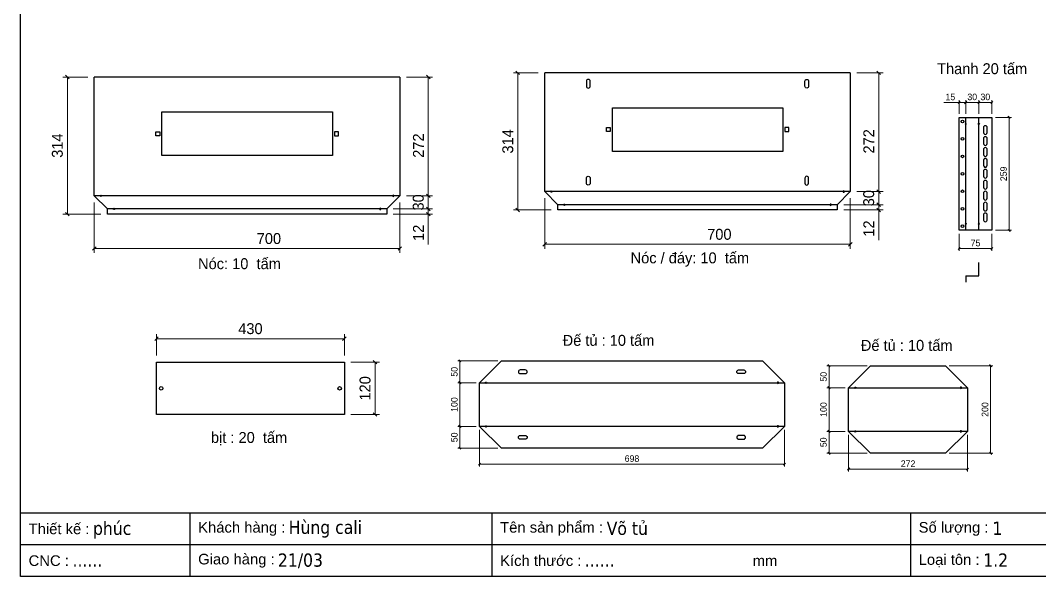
# Model space of a CAD drawing. Header units: millimetres. Extents: x 0 to 3602, y 0 to 2547.
# Drawn here: x 0 to 2333, y 0 to 1273 of the extents above; entities that cross this region are included whole.
import ezdxf
from ezdxf.enums import TextEntityAlignment as Align

# ---------------------------------------------------------------- set-up
doc = ezdxf.new("R2010")
doc.units = ezdxf.units.MM
doc.layers.add('CNC', color=7, linetype='Continuous')
doc.layers.add('DIM', color=253, linetype='Continuous')
doc.styles.add('Arial', font='arial.ttf')
doc.styles.add('Tahoma (Input Text)', font='tahoma.ttf')
doc.dimstyles.new('Dim-15', dxfattribs={"dimtxt": 15, "dimasz": 5, "dimexe": 5, "dimexo": 8, "dimgap": 5, "dimtad": 1, "dimdec": 0, "dimtxsty": 'Standard', "dimblk": 'OBLIQUE', "dimcen": 10, "dimclrd": 5, "dimclre": 5, "dimclrt": 3, "dimazin": 3, "dimtfac": 1, "dimtdec": 0, "dimtmove": 0, "dimatfit": 3, "dimldrblk": 'OBLIQUE', "dimlwd": 9, "dimlwe": 9})
doc.dimstyles.new('Dim-25', dxfattribs={"dimtxt": 25, "dimasz": 8, "dimexe": 10, "dimexo": 15, "dimgap": 10, "dimtad": 1, "dimdec": 0, "dimtxsty": 'Standard', "dimblk": 'OBLIQUE', "dimcen": 10, "dimclrd": 5, "dimclre": 5, "dimclrt": 3, "dimazin": 3, "dimtfac": 1, "dimtdec": 0, "dimtmove": 0, "dimatfit": 3, "dimldrblk": 'OBLIQUE', "dimlwd": 9, "dimlwe": 9})

# ---------------------------------------------------------------- blocks, each defined once
blk = doc.blocks.new('*D16')
at = {"color": 0, "linetype": 'ByBlock', "lineweight": -2}
for p, q in [((173.1, 755), (165.1, 747)), ((864.7, 747), (872.7, 755))]:
    blk.add_line(p, q, dxfattribs=at)
at = {"layer": 'Defpoints', "color": 0, "transparency": 16777216}
for p in [(169.1, 871.7), (868.7, 871.7), (169.1, 751)]:
    blk.add_point(p, dxfattribs=at)
at = {"layer": 'DIM', "color": 5, "lineweight": 9, "transparency": 16777216}
for p, q in [((169.1, 856.7), (169.1, 741)), ((868.7, 856.7), (868.7, 741)), ((868.7, 751), (169.1, 751))]:
    blk.add_line(p, q, dxfattribs=at)
at = {"layer": 'DIM', "color": 3, "transparency": 16777216, "insert": (568.9, 773.8), "char_height": 25, "attachment_point": 5}
blk.add_mtext('700', dxfattribs=at)
blk = doc.blocks.new('_Oblique')
at = {"color": 0, "linetype": 'ByBlock', "lineweight": -2}
blk.add_line((-0.5, -0.5), (0.5, 0.5), dxfattribs=at)
blk = doc.blocks.new('*D17')
at = {"color": 0, "linetype": 'ByBlock', "lineweight": -2}
for p, q in [((937.7, 1139.7), (929.7, 1147.7)), ((929.7, 875.7), (937.7, 867.7))]:
    blk.add_line(p, q, dxfattribs=at)
at = {"layer": 'Defpoints', "color": 0, "transparency": 16777216}
for p in [(868.7, 1143.7), (868.7, 871.7), (933.7, 871.7)]:
    blk.add_point(p, dxfattribs=at)
at = {"layer": 'DIM', "color": 5, "lineweight": 9, "transparency": 16777216}
for p, q in [((883.7, 1143.7), (943.7, 1143.7)), ((933.7, 1143.7), (933.7, 871.7)), ((883.7, 871.7), (943.7, 871.7))]:
    blk.add_line(p, q, dxfattribs=at)
at = {"layer": 'DIM', "color": 3, "transparency": 16777216, "insert": (911.2, 986.7), "char_height": 25, "attachment_point": 5, "rotation": 90}
blk.add_mtext('272', dxfattribs=at)
blk = doc.blocks.new('*D18')
at = {"color": 0, "linetype": 'ByBlock', "lineweight": -2}
for p, q in [((937.7, 867.7), (929.7, 875.7)), ((929.7, 845.7), (937.7, 837.7))]:
    blk.add_line(p, q, dxfattribs=at)
at = {"layer": 'Defpoints', "color": 0, "transparency": 16777216}
for p in [(868.7, 871.7), (838.7, 841.7), (933.7, 841.7)]:
    blk.add_point(p, dxfattribs=at)
at = {"layer": 'DIM', "color": 5, "lineweight": 9, "transparency": 16777216}
for p, q in [((883.7, 871.7), (943.7, 871.7)), ((933.7, 871.7), (933.7, 841.7)), ((853.7, 841.7), (943.7, 841.7))]:
    blk.add_line(p, q, dxfattribs=at)
at = {"layer": 'DIM', "color": 3, "transparency": 16777216, "insert": (910.9, 856.7), "char_height": 25, "attachment_point": 5, "rotation": 90}
blk.add_mtext('30', dxfattribs=at)
blk = doc.blocks.new('*D19')
at = {"color": 0, "linetype": 'ByBlock', "lineweight": -2}
for p, q in [((929.7, 845.7), (937.7, 837.7)), ((937.7, 825.7), (929.7, 833.7))]:
    blk.add_line(p, q, dxfattribs=at)
at = {"layer": 'Defpoints', "color": 0, "transparency": 16777216}
for p in [(838.7, 841.7), (838.7, 829.7), (933.7, 829.7)]:
    blk.add_point(p, dxfattribs=at)
at = {"layer": 'DIM', "color": 5, "lineweight": 9, "transparency": 16777216}
for p, q in [((853.7, 841.7), (943.7, 841.7)), ((933.7, 841.7), (933.7, 849.7)), ((933.7, 841.7), (933.7, 829.7)), ((853.7, 829.7), (943.7, 829.7)), ((933.7, 829.7), (933.7, 760.5))]:
    blk.add_line(p, q, dxfattribs=at)
at = {"layer": 'DIM', "color": 3, "transparency": 16777216, "insert": (911.2, 787.1), "char_height": 25, "attachment_point": 5, "rotation": 90}
blk.add_mtext('12', dxfattribs=at)
blk = doc.blocks.new('f3daunguoc')
at = {"layer": 'CNC', "color": 2, "lineweight": -3}
blk.add_circle((0, 0), 1.5, dxfattribs=at)
blk = doc.blocks.new('*D20')
at = {"color": 0, "linetype": 'ByBlock', "lineweight": -2}
for p, q in [((315.6, 548.7), (307.6, 540.7)), ((737.6, 540.7), (745.6, 548.7))]:
    blk.add_line(p, q, dxfattribs=at)
at = {"layer": 'Defpoints', "color": 0, "ltscale": 3, "transparency": 16777216}
for p in [(741.6, 544.7), (311.6, 491), (741.6, 491)]:
    blk.add_point(p, dxfattribs=at)
at = {"layer": 'DIM', "color": 5, "lineweight": 9, "ltscale": 3, "transparency": 16777216}
for p, q in [((311.6, 506), (311.6, 554.7)), ((311.6, 544.7), (741.6, 544.7)), ((741.6, 506), (741.6, 554.7))]:
    blk.add_line(p, q, dxfattribs=at)
at = {"layer": 'DIM', "color": 3, "ltscale": 3, "transparency": 16777216, "insert": (526.6, 567.5), "char_height": 25, "attachment_point": 5}
blk.add_mtext('430', dxfattribs=at)
blk = doc.blocks.new('*D21')
at = {"color": 0, "linetype": 'ByBlock', "lineweight": -2}
for p, q in [((815.9, 487), (807.9, 495)), ((807.9, 375), (815.9, 367))]:
    blk.add_line(p, q, dxfattribs=at)
at = {"layer": 'Defpoints', "color": 0, "ltscale": 3, "transparency": 16777216}
for p in [(741.6, 491), (811.9, 491), (741.6, 371)]:
    blk.add_point(p, dxfattribs=at)
at = {"layer": 'DIM', "color": 5, "lineweight": 9, "ltscale": 3, "transparency": 16777216}
for p, q in [((756.6, 491), (821.9, 491)), ((811.9, 371), (811.9, 491)), ((756.6, 371), (821.9, 371))]:
    blk.add_line(p, q, dxfattribs=at)
at = {"layer": 'DIM', "color": 3, "ltscale": 3, "transparency": 16777216, "insert": (789.1, 431), "char_height": 25, "attachment_point": 5, "rotation": 90}
blk.add_mtext('120', dxfattribs=at)
blk = doc.blocks.new('*D22')
at = {"color": 0, "linetype": 'ByBlock', "lineweight": -2}
for p, q in [((111.5, 1139.7), (103.5, 1147.7)), ((103.5, 833.7), (111.5, 825.7))]:
    blk.add_line(p, q, dxfattribs=at)
at = {"layer": 'Defpoints', "color": 0, "ltscale": 3, "transparency": 16777216}
for p in [(169.1, 1143.7), (107.5, 829.7), (199.1, 829.7)]:
    blk.add_point(p, dxfattribs=at)
at = {"layer": 'DIM', "color": 5, "lineweight": 9, "ltscale": 3, "transparency": 16777216}
for p, q in [((154.1, 1143.7), (97.5, 1143.7)), ((107.5, 1143.7), (107.5, 829.7)), ((184.1, 829.7), (97.5, 829.7))]:
    blk.add_line(p, q, dxfattribs=at)
at = {"layer": 'DIM', "color": 3, "ltscale": 3, "transparency": 16777216, "insert": (84.7, 986.7), "char_height": 25, "attachment_point": 5, "rotation": 90}
blk.add_mtext('314', dxfattribs=at)
blk = doc.blocks.new('khungtenAsean2')
at = {"color": 7}
for p, q in [((2970, -1980), (0, -1980)), ((320, -1980), (320, -2100)), ((890, -1980), (890, -2100)), ((1680, -1980), (1680, -2100)), ((2020, -2040), (0, -2040))]:
    blk.add_line(p, q, dxfattribs=at)
blk.add_lwpolyline([(0, 0), (2970, 0), (2970, -2100), (0, -2100)], close=True, dxfattribs=at)
at = {"color": 2, "char_height": 20, "width": 917.634, "attachment_point": 4, "style": 'Arial'}
for s, insert in [('  Thiết kế :', (0, -2010)), ('  Khách hàng :', (320, -2010)), ('  Tên sản phẩm :', (890, -2010)), ('  Số lượng :', (1680, -2010)), ('  Giao hàng :', (320, -2070)), ('  Kích thước :', (890, -2070)), ('  Loại tôn :', (1680, -2070)), ('  CNC :', (0, -2070)), ('mm', (1382.3, -2070))]:
    blk.add_mtext(s, dxfattribs=dict(at, insert=insert))
at = {"color": 1, "style": 'Tahoma (Input Text)', "flags": 8}
for tag, p in [('#01', (137.1, -2021.3)), ('#03', (506.6, -2019.3)), ('#05', (1106.6, -2021.3)), ('#07', (1834.7, -2021.3)), ('#09', (2146.7, -2021.3)), ('#02', (98.5, -2081.3)), ('#04', (486.1, -2081.3)), ('#06', (1065.3, -2081.3)), ('#08', (1817.4, -2081.3)), ('#10', (2146.7, -2081.3))]:
    blk.add_attdef(tag, p, '', height=25, dxfattribs=at)
blk.add_attdef('#11', text='', height=25, dxfattribs=at).set_placement((2915, -2067.3), align=Align.CENTER)
blk = doc.blocks.new('*D28')
at = {"color": 0, "linetype": 'ByBlock', "lineweight": -2}
for p, q in [((2265.9, 1048.9), (2260.9, 1053.9)), ((2260.9, 795.3), (2265.9, 790.3))]:
    blk.add_line(p, q, dxfattribs=at)
at = {"layer": 'Defpoints', "color": 0, "transparency": 16777216}
for p in [(2223.9, 1051.4), (2223.9, 792.8), (2263.4, 792.8)]:
    blk.add_point(p, dxfattribs=at)
at = {"layer": 'DIM', "color": 5, "lineweight": 9, "transparency": 16777216}
for p, q in [((2231.9, 1051.4), (2268.4, 1051.4)), ((2263.4, 1051.4), (2263.4, 792.8)), ((2231.9, 792.8), (2268.4, 792.8))]:
    blk.add_line(p, q, dxfattribs=at)
at = {"layer": 'DIM', "color": 3, "transparency": 16777216, "insert": (2250.7, 922.1), "char_height": 15, "attachment_point": 5, "rotation": 90}
blk.add_mtext('259', dxfattribs=at)
blk = doc.blocks.new('*D29')
at = {"color": 0, "linetype": 'ByBlock', "lineweight": -2}
for p, q in [((2151.4, 753.5), (2146.4, 748.5)), ((2221.4, 748.5), (2226.4, 753.5))]:
    blk.add_line(p, q, dxfattribs=at)
at = {"layer": 'Defpoints', "color": 0, "transparency": 16777216}
for p in [(2148.9, 792.8), (2223.9, 792.8), (2223.9, 751)]:
    blk.add_point(p, dxfattribs=at)
at = {"layer": 'DIM', "color": 5, "lineweight": 9, "transparency": 16777216}
for p, q in [((2148.9, 784.8), (2148.9, 746)), ((2223.9, 784.8), (2223.9, 746)), ((2148.9, 751), (2223.9, 751))]:
    blk.add_line(p, q, dxfattribs=at)
at = {"layer": 'DIM', "color": 3, "transparency": 16777216, "insert": (2186.4, 763.6), "char_height": 15, "attachment_point": 5}
blk.add_mtext('75', dxfattribs=at)
blk = doc.blocks.new('*D30')
at = {"color": 0, "linetype": 'ByBlock', "lineweight": -2}
for p, q in [((2166.4, 1087.9), (2161.4, 1082.9)), ((2191.4, 1082.9), (2196.4, 1087.9))]:
    blk.add_line(p, q, dxfattribs=at)
at = {"layer": 'Defpoints', "color": 0, "transparency": 16777216}
for p in [(2193.9, 1085.4), (2163.9, 1051.4), (2193.9, 1051.4)]:
    blk.add_point(p, dxfattribs=at)
at = {"layer": 'DIM', "color": 5, "lineweight": 9, "transparency": 16777216}
for p, q in [((2163.9, 1059.4), (2163.9, 1090.4)), ((2163.9, 1085.4), (2193.9, 1085.4)), ((2193.9, 1059.4), (2193.9, 1090.4))]:
    blk.add_line(p, q, dxfattribs=at)
at = {"layer": 'DIM', "color": 3, "transparency": 16777216, "insert": (2178.9, 1098.1), "char_height": 15, "attachment_point": 5}
blk.add_mtext('30', dxfattribs=at)
blk = doc.blocks.new('*D31')
at = {"color": 0, "linetype": 'ByBlock', "lineweight": -2}
for p, q in [((2196.4, 1087.9), (2191.4, 1082.9)), ((2221.4, 1082.9), (2226.4, 1087.9))]:
    blk.add_line(p, q, dxfattribs=at)
at = {"layer": 'Defpoints', "color": 0, "transparency": 16777216}
for p in [(2223.9, 1085.4), (2193.9, 1051.4), (2223.9, 1051.4)]:
    blk.add_point(p, dxfattribs=at)
at = {"layer": 'DIM', "color": 5, "lineweight": 9, "transparency": 16777216}
for p, q in [((2193.9, 1059.4), (2193.9, 1090.4)), ((2193.9, 1085.4), (2223.9, 1085.4)), ((2223.9, 1059.4), (2223.9, 1090.4))]:
    blk.add_line(p, q, dxfattribs=at)
at = {"layer": 'DIM', "color": 3, "transparency": 16777216, "insert": (2208.9, 1098.1), "char_height": 15, "attachment_point": 5}
blk.add_mtext('30', dxfattribs=at)
blk = doc.blocks.new('*D32')
at = {"color": 0, "linetype": 'ByBlock', "lineweight": -2}
for p, q in [((2151.4, 1087.9), (2146.4, 1082.9)), ((2161.4, 1082.9), (2166.4, 1087.9))]:
    blk.add_line(p, q, dxfattribs=at)
at = {"layer": 'Defpoints', "color": 0, "transparency": 16777216}
for p in [(2148.9, 1085.4), (2148.9, 1051.4), (2163.9, 1051.4)]:
    blk.add_point(p, dxfattribs=at)
at = {"layer": 'DIM', "color": 5, "lineweight": 9, "transparency": 16777216}
for p, q in [((2148.9, 1085.4), (2113.7, 1085.4)), ((2148.9, 1059.4), (2148.9, 1090.4)), ((2163.9, 1085.4), (2148.9, 1085.4)), ((2163.9, 1059.4), (2163.9, 1090.4))]:
    blk.add_line(p, q, dxfattribs=at)
at = {"layer": 'DIM', "color": 3, "transparency": 16777216, "insert": (2128.8, 1098), "char_height": 15, "attachment_point": 5}
blk.add_mtext('15', dxfattribs=at)
blk = doc.blocks.new('ovan8.5x20')
at = {"layer": 'CNC', "color": 2, "lineweight": -3}
for p, q in [((5.7, 4.2), (-5.8, 4.2)), ((-5.8, -4.2), (5.7, -4.2))]:
    blk.add_line(p, q, dxfattribs=at)
for centre, start, end in [((-5.8, 0), 90, 270), ((5.7, 0), 270, 90)]:
    blk.add_arc(centre, 4.25, start, end, dxfattribs=at)
blk = doc.blocks.new('f2dauxuoi')
at = {"layer": 'CNC', "color": 2, "lineweight": -3}
blk.add_circle((0, 0), 1, dxfattribs=at)
blk = doc.blocks.new('*D41')
at = {"color": 0, "linetype": 'ByBlock', "lineweight": -2}
for p, q in [((2223.4, 480), (2218.4, 485)), ((2218.4, 285), (2223.4, 280))]:
    blk.add_line(p, q, dxfattribs=at)
at = {"layer": 'Defpoints', "color": 0, "transparency": 16777216}
for p in [(2118, 482.5), (2118, 282.5), (2220.9, 282.5)]:
    blk.add_point(p, dxfattribs=at)
at = {"layer": 'DIM', "color": 5, "lineweight": 9, "transparency": 16777216}
for p, q in [((2126, 482.5), (2225.9, 482.5)), ((2220.9, 482.5), (2220.9, 282.5)), ((2126, 282.5), (2225.9, 282.5))]:
    blk.add_line(p, q, dxfattribs=at)
at = {"layer": 'DIM', "color": 3, "transparency": 16777216, "insert": (2208.2, 382.5), "char_height": 15, "attachment_point": 5, "rotation": 90}
blk.add_mtext('200', dxfattribs=at)
blk = doc.blocks.new('*D42')
at = {"color": 0, "linetype": 'ByBlock', "lineweight": -2}
for p, q in [((1898.5, 248.5), (1893.5, 243.5)), ((2165.5, 243.5), (2170.5, 248.5))]:
    blk.add_line(p, q, dxfattribs=at)
at = {"layer": 'Defpoints', "color": 0, "transparency": 16777216}
for p in [(1896, 332.5), (2168, 332.5), (2168, 246)]:
    blk.add_point(p, dxfattribs=at)
at = {"layer": 'DIM', "color": 5, "lineweight": 9, "transparency": 16777216}
for p, q in [((1896, 324.5), (1896, 241)), ((2168, 324.5), (2168, 241)), ((1896, 246), (2168, 246))]:
    blk.add_line(p, q, dxfattribs=at)
at = {"layer": 'DIM', "color": 3, "transparency": 16777216, "insert": (2032, 258.6), "char_height": 15, "attachment_point": 5}
blk.add_mtext('272', dxfattribs=at)
blk = doc.blocks.new('*D43')
at = {"color": 0, "linetype": 'ByBlock', "lineweight": -2}
for p, q in [((1853.6, 430), (1848.6, 435)), ((1848.6, 335), (1853.6, 330))]:
    blk.add_line(p, q, dxfattribs=at)
at = {"layer": 'Defpoints', "color": 0, "transparency": 16777216}
for p in [(1896, 432.5), (1851.1, 332.5), (1896, 332.5)]:
    blk.add_point(p, dxfattribs=at)
at = {"layer": 'DIM', "color": 5, "lineweight": 9, "transparency": 16777216}
for p, q in [((1888, 432.5), (1846.1, 432.5)), ((1851.1, 432.5), (1851.1, 332.5)), ((1888, 332.5), (1846.1, 332.5))]:
    blk.add_line(p, q, dxfattribs=at)
at = {"layer": 'DIM', "color": 3, "transparency": 16777216, "insert": (1838.4, 382.5), "char_height": 15, "attachment_point": 5, "rotation": 90}
blk.add_mtext('100', dxfattribs=at)
blk = doc.blocks.new('*D44')
at = {"color": 0, "linetype": 'ByBlock', "lineweight": -2}
for p, q in [((1853.6, 480), (1848.6, 485)), ((1848.6, 435), (1853.6, 430))]:
    blk.add_line(p, q, dxfattribs=at)
at = {"layer": 'Defpoints', "color": 0, "transparency": 16777216}
for p in [(1851.1, 482.5), (1946, 482.5), (1896, 432.5)]:
    blk.add_point(p, dxfattribs=at)
at = {"layer": 'DIM', "color": 5, "lineweight": 9, "transparency": 16777216}
for p, q in [((1938, 482.5), (1846.1, 482.5)), ((1851.1, 432.5), (1851.1, 482.5)), ((1888, 432.5), (1846.1, 432.5))]:
    blk.add_line(p, q, dxfattribs=at)
at = {"layer": 'DIM', "color": 3, "transparency": 16777216, "insert": (1838.4, 457.5), "char_height": 15, "attachment_point": 5, "rotation": 90}
blk.add_mtext('50', dxfattribs=at)
blk = doc.blocks.new('*D45')
at = {"color": 0, "linetype": 'ByBlock', "lineweight": -2}
for p, q in [((1853.6, 330), (1848.6, 335)), ((1848.6, 285), (1853.6, 280))]:
    blk.add_line(p, q, dxfattribs=at)
at = {"layer": 'Defpoints', "color": 0, "transparency": 16777216}
for p in [(1896, 332.5), (1851.1, 282.5), (1946, 282.5)]:
    blk.add_point(p, dxfattribs=at)
at = {"layer": 'DIM', "color": 5, "lineweight": 9, "transparency": 16777216}
for p, q in [((1888, 332.5), (1846.1, 332.5)), ((1851.1, 332.5), (1851.1, 282.5)), ((1938, 282.5), (1846.1, 282.5))]:
    blk.add_line(p, q, dxfattribs=at)
at = {"layer": 'DIM', "color": 3, "transparency": 16777216, "insert": (1838.4, 307.5), "char_height": 15, "attachment_point": 5, "rotation": 90}
blk.add_mtext('50', dxfattribs=at)
blk = doc.blocks.new('*D46')
at = {"color": 0, "linetype": 'ByBlock', "lineweight": -2}
for p, q in [((1053.5, 259.9), (1048.5, 254.9)), ((1746.5, 254.9), (1751.5, 259.9))]:
    blk.add_line(p, q, dxfattribs=at)
at = {"layer": 'Defpoints', "color": 0, "transparency": 16777216}
for p in [(1051, 343.9), (1749, 343.9), (1749, 257.4)]:
    blk.add_point(p, dxfattribs=at)
at = {"layer": 'DIM', "color": 5, "lineweight": 9, "transparency": 16777216}
for p, q in [((1051, 335.9), (1051, 252.4)), ((1749, 335.9), (1749, 252.4)), ((1051, 257.4), (1749, 257.4))]:
    blk.add_line(p, q, dxfattribs=at)
at = {"layer": 'DIM', "color": 3, "transparency": 16777216, "insert": (1400, 270.1), "char_height": 15, "attachment_point": 5}
blk.add_mtext('698', dxfattribs=at)
blk = doc.blocks.new('*D47')
at = {"color": 0, "linetype": 'ByBlock', "lineweight": -2}
for p, q in [((1008.5, 441.4), (1003.5, 446.4)), ((1003.5, 346.4), (1008.5, 341.4))]:
    blk.add_line(p, q, dxfattribs=at)
at = {"layer": 'Defpoints', "color": 0, "transparency": 16777216}
for p in [(1051, 443.9), (1006, 343.9), (1051, 343.9)]:
    blk.add_point(p, dxfattribs=at)
at = {"layer": 'DIM', "color": 5, "lineweight": 9, "transparency": 16777216}
for p, q in [((1043, 443.9), (1001, 443.9)), ((1006, 443.9), (1006, 343.9)), ((1043, 343.9), (1001, 343.9))]:
    blk.add_line(p, q, dxfattribs=at)
at = {"layer": 'DIM', "color": 3, "transparency": 16777216, "insert": (993.4, 393.9), "char_height": 15, "attachment_point": 5, "rotation": 90}
blk.add_mtext('100', dxfattribs=at)
blk = doc.blocks.new('*D48')
at = {"color": 0, "linetype": 'ByBlock', "lineweight": -2}
for p, q in [((1008.5, 491.4), (1003.5, 496.4)), ((1003.5, 446.4), (1008.5, 441.4))]:
    blk.add_line(p, q, dxfattribs=at)
at = {"layer": 'Defpoints', "color": 0, "transparency": 16777216}
for p in [(1006, 493.9), (1101, 493.9), (1051, 443.9)]:
    blk.add_point(p, dxfattribs=at)
at = {"layer": 'DIM', "color": 5, "lineweight": 9, "transparency": 16777216}
for p, q in [((1093, 493.9), (1001, 493.9)), ((1006, 443.9), (1006, 493.9)), ((1043, 443.9), (1001, 443.9))]:
    blk.add_line(p, q, dxfattribs=at)
at = {"layer": 'DIM', "color": 3, "transparency": 16777216, "insert": (993.4, 468.9), "char_height": 15, "attachment_point": 5, "rotation": 90}
blk.add_mtext('50', dxfattribs=at)
blk = doc.blocks.new('*D49')
at = {"color": 0, "linetype": 'ByBlock', "lineweight": -2}
for p, q in [((1008.5, 341.4), (1003.5, 346.4)), ((1003.5, 296.4), (1008.5, 291.4))]:
    blk.add_line(p, q, dxfattribs=at)
at = {"layer": 'Defpoints', "color": 0, "transparency": 16777216}
for p in [(1051, 343.9), (1006, 293.9), (1101, 293.9)]:
    blk.add_point(p, dxfattribs=at)
at = {"layer": 'DIM', "color": 5, "lineweight": 9, "transparency": 16777216}
for p, q in [((1043, 343.9), (1001, 343.9)), ((1006, 343.9), (1006, 293.9)), ((1093, 293.9), (1001, 293.9))]:
    blk.add_line(p, q, dxfattribs=at)
at = {"layer": 'DIM', "color": 3, "transparency": 16777216, "insert": (993.4, 318.9), "char_height": 15, "attachment_point": 5, "rotation": 90}
blk.add_mtext('50', dxfattribs=at)
blk = doc.blocks.new('*D50')
at = {"color": 0, "linetype": 'ByBlock', "lineweight": -2}
for p, q in [((1204.2, 764.7), (1196.2, 756.7)), ((1895.8, 756.7), (1903.8, 764.7))]:
    blk.add_line(p, q, dxfattribs=at)
at = {"layer": 'Defpoints', "color": 0, "transparency": 16777216}
for p in [(1200.2, 881.4), (1899.8, 881.4), (1200.2, 760.7)]:
    blk.add_point(p, dxfattribs=at)
at = {"layer": 'DIM', "color": 5, "lineweight": 9, "transparency": 16777216}
for p, q in [((1200.2, 866.4), (1200.2, 750.7)), ((1899.8, 866.4), (1899.8, 750.7)), ((1899.8, 760.7), (1200.2, 760.7))]:
    blk.add_line(p, q, dxfattribs=at)
at = {"layer": 'DIM', "color": 3, "transparency": 16777216, "insert": (1600, 783.5), "char_height": 25, "attachment_point": 5}
blk.add_mtext('700', dxfattribs=at)
blk = doc.blocks.new('*D51')
at = {"color": 0, "linetype": 'ByBlock', "lineweight": -2}
for p, q in [((1968.8, 1149.4), (1960.8, 1157.4)), ((1960.8, 885.4), (1968.8, 877.4))]:
    blk.add_line(p, q, dxfattribs=at)
at = {"layer": 'Defpoints', "color": 0, "transparency": 16777216}
for p in [(1899.8, 1153.4), (1899.8, 881.4), (1964.8, 881.4)]:
    blk.add_point(p, dxfattribs=at)
at = {"layer": 'DIM', "color": 5, "lineweight": 9, "transparency": 16777216}
for p, q in [((1914.8, 1153.4), (1974.8, 1153.4)), ((1964.8, 1153.4), (1964.8, 881.4)), ((1914.8, 881.4), (1974.8, 881.4))]:
    blk.add_line(p, q, dxfattribs=at)
at = {"layer": 'DIM', "color": 3, "transparency": 16777216, "insert": (1942.2, 996.4), "char_height": 25, "attachment_point": 5, "rotation": 90}
blk.add_mtext('272', dxfattribs=at)
blk = doc.blocks.new('*D52')
at = {"color": 0, "linetype": 'ByBlock', "lineweight": -2}
for p, q in [((1968.8, 877.4), (1960.8, 885.4)), ((1960.8, 855.4), (1968.8, 847.4))]:
    blk.add_line(p, q, dxfattribs=at)
at = {"layer": 'Defpoints', "color": 0, "transparency": 16777216}
for p in [(1899.8, 881.4), (1869.8, 851.4), (1964.8, 851.4)]:
    blk.add_point(p, dxfattribs=at)
at = {"layer": 'DIM', "color": 5, "lineweight": 9, "transparency": 16777216}
for p, q in [((1914.8, 881.4), (1974.8, 881.4)), ((1964.8, 881.4), (1964.8, 851.4)), ((1884.8, 851.4), (1974.8, 851.4))]:
    blk.add_line(p, q, dxfattribs=at)
at = {"layer": 'DIM', "color": 3, "transparency": 16777216, "insert": (1942, 866.4), "char_height": 25, "attachment_point": 5, "rotation": 90}
blk.add_mtext('30', dxfattribs=at)
blk = doc.blocks.new('*D53')
at = {"color": 0, "linetype": 'ByBlock', "lineweight": -2}
for p, q in [((1960.8, 855.4), (1968.8, 847.4)), ((1968.8, 835.4), (1960.8, 843.4))]:
    blk.add_line(p, q, dxfattribs=at)
at = {"layer": 'Defpoints', "color": 0, "transparency": 16777216}
for p in [(1869.8, 851.4), (1869.8, 839.4), (1964.8, 839.4)]:
    blk.add_point(p, dxfattribs=at)
at = {"layer": 'DIM', "color": 5, "lineweight": 9, "transparency": 16777216}
for p, q in [((1884.8, 851.4), (1974.8, 851.4)), ((1964.8, 851.4), (1964.8, 859.4)), ((1964.8, 851.4), (1964.8, 839.4)), ((1884.8, 839.4), (1974.8, 839.4)), ((1964.8, 839.4), (1964.8, 770.2))]:
    blk.add_line(p, q, dxfattribs=at)
at = {"layer": 'DIM', "color": 3, "transparency": 16777216, "insert": (1942.2, 796.8), "char_height": 25, "attachment_point": 5, "rotation": 90}
blk.add_mtext('12', dxfattribs=at)
blk = doc.blocks.new('*D54')
at = {"color": 0, "linetype": 'ByBlock', "lineweight": -2}
for p, q in [((1142.5, 1149.4), (1134.5, 1157.4)), ((1134.5, 843.4), (1142.5, 835.4))]:
    blk.add_line(p, q, dxfattribs=at)
at = {"layer": 'Defpoints', "color": 0, "ltscale": 3, "transparency": 16777216}
for p in [(1200.2, 1153.4), (1138.5, 839.4), (1230.2, 839.4)]:
    blk.add_point(p, dxfattribs=at)
at = {"layer": 'DIM', "color": 5, "lineweight": 9, "ltscale": 3, "transparency": 16777216}
for p, q in [((1185.2, 1153.4), (1128.5, 1153.4)), ((1138.5, 1153.4), (1138.5, 839.4)), ((1215.2, 839.4), (1128.5, 839.4))]:
    blk.add_line(p, q, dxfattribs=at)
at = {"layer": 'DIM', "color": 3, "ltscale": 3, "transparency": 16777216, "insert": (1115.8, 996.4), "char_height": 25, "attachment_point": 5, "rotation": 90}
blk.add_mtext('314', dxfattribs=at)

msp = doc.modelspace()

# ---------------------------------------------------------------- linework, layer by layer
at = {"color": 7}
for p, q in [((868.7, 1143.7), (169.1, 1143.7)), ((1899.8, 1153.4), (1200.2, 1153.4)), ((2148.9, 1051.4), (2223.9, 1051.4)), ((2148.9, 792.8), (2148.9, 1051.4)), ((2163.9, 792.8), (2163.9, 1051.4)), ((2193.9, 792.8), (2193.9, 1051.4)), ((2223.9, 1051.4), (2223.9, 792.8)), ((868.7, 871.7), (169.1, 871.7)), ((169.1, 871.7), (199.1, 841.7)), ((868.7, 871.7), (838.7, 841.7)), ((1899.8, 881.4), (1200.2, 881.4)), ((1200.2, 881.4), (1230.2, 851.4)), ((1899.8, 881.4), (1869.8, 851.4)), ((838.7, 841.7), (199.1, 841.7)), ((1869.8, 851.4), (1230.2, 851.4)), ((2223.9, 792.8), (2148.9, 792.8)), ((2193.9, 688.9), (2193.9, 718.9)), ((2163.9, 688.9), (2193.9, 688.9)), ((2163.9, 688.9), (2163.9, 673.9)), ((1051, 443.9), (1101, 493.9)), ((1101, 493.9), (1699, 493.9)), ((1699, 493.9), (1749, 443.9)), ((1896, 432.5), (1946, 482.5)), ((1946, 482.5), (2118, 482.5)), ((2118, 482.5), (2168, 432.5)), ((1051, 443.9), (1749, 443.9)), ((1051, 343.9), (1051, 443.9)), ((1749, 443.9), (1749, 343.9)), ((1896, 432.5), (2168, 432.5)), ((1896, 332.5), (1896, 432.5)), ((2168, 432.5), (2168, 332.5)), ((1749, 343.9), (1051, 343.9)), ((1051, 343.9), (1101, 293.9)), ((1749, 343.9), (1699, 293.9)), ((2168, 332.5), (1896, 332.5)), ((1896, 332.5), (1946, 282.5)), ((2168, 332.5), (2118, 282.5)), ((1699, 293.9), (1101, 293.9)), ((2118, 282.5), (1946, 282.5))]:
    msp.add_line(p, q, dxfattribs=at)
for points in [[(169.1, 871.7), (169.1, 1143.7)], [(868.7, 1143.7), (868.7, 871.7)], [(1200.2, 881.4), (1200.2, 1153.4)], [(1899.8, 1153.4), (1899.8, 881.4)], [(838.7, 841.7), (838.7, 829.7), (199.1, 829.7), (199.1, 841.7)], [(1869.8, 851.4), (1869.8, 839.4), (1230.2, 839.4), (1230.2, 851.4)]]:
    msp.add_lwpolyline(points, dxfattribs=at)
at = {"color": 2}
for points in [[(1355.2, 1073.4), (1745.2, 1073.4), (1745.2, 973.4), (1355.2, 973.4)], [(324.1, 1063.7), (714.1, 1063.7), (714.1, 963.7), (324.1, 963.7)], [(1350.4, 1018.9), (1341.4, 1018.9), (1341.4, 1027.9), (1350.4, 1027.9)], [(1749.9, 1018.9), (1758.9, 1018.9), (1758.9, 1027.9), (1749.9, 1027.9)], [(319.4, 1009.2), (310.4, 1009.2), (310.4, 1018.2), (319.4, 1018.2)], [(718.9, 1009.2), (727.9, 1009.2), (727.9, 1018.2), (718.9, 1018.2)]]:
    msp.add_lwpolyline(points, close=True, dxfattribs=at)
at = {"color": 7}
msp.add_lwpolyline([(311.6, 491), (741.6, 491), (741.6, 371), (311.6, 371)], close=True, dxfattribs=at)
at = {"color": 2}
for centre, radius in [((2156.4, 1042.1), 3), ((2156.4, 1002.1), 3), ((2156.4, 962.1), 3), ((2156.4, 922.1), 3), ((2156.4, 882.1), 3), ((2156.4, 842.1), 3), ((2156.4, 802.1), 3), ((322.3, 431), 4), ((730.8, 431), 4)]:
    msp.add_circle(centre, radius, dxfattribs=at)

# ---------------------------------------------------------------- block references
at = {"color": 7}
ref = msp.add_blockref('khungtenAsean2', (0, 2546.8), dxfattribs=dict(at, xscale=1.212749999999914, yscale=1.212749999999914, zscale=1.212749999999914))
ref.add_attrib('#08', '1.2', (2204.1, 22.7), dxfattribs={"color": 1, "height": 30.32, "style": 'Tahoma (Input Text)'})
ref.add_attrib('#07', '1', (2225, 95.5), dxfattribs={"color": 1, "height": 30.3, "style": 'Tahoma (Input Text)'})
ref.add_attrib('#06', '......', (1292, 22.7), dxfattribs={"color": 1, "height": 30.32, "style": 'Tahoma (Input Text)'})
ref.add_attrib('#05', 'Võ tủ', (1342.1, 95.5), dxfattribs={"color": 1, "height": 30.32, "style": 'Tahoma (Input Text)'})
ref.add_attrib('#04', '21/03', (589.5, 22.7), dxfattribs={"color": 1, "height": 30.32, "style": 'Tahoma (Input Text)'})
ref.add_attrib('#03', 'Hùng cali', (614.3, 97.9), dxfattribs={"color": 1, "height": 30.32, "style": 'Tahoma (Input Text)'})
ref.add_attrib('#02', '......', (119.4, 22.7), dxfattribs={"color": 1, "height": 30.32, "style": 'Tahoma (Input Text)'})
ref.add_attrib('#01', 'phúc', (166.2, 95.5), dxfattribs={"color": 1, "height": 30.32, "style": 'Tahoma (Input Text)'})
at = {"lineweight": -3, "xscale": -1}
msp.add_blockref('f2dauxuoi', (2163.9, 1036.4), dxfattribs=at)
at = {"lineweight": -3}
for name, p, rotation in [('f3daunguoc', (2193.9, 1036.4), 270), ('f3daunguoc', (184.1, 871.7), 270), ('f3daunguoc', (1215.2, 881.4), 270), ('f3daunguoc', (214.1, 841.7), 270), ('f3daunguoc', (1245.2, 851.4), 270), ('f2dauxuoi', (2163.9, 807.8), 180), ('f3daunguoc', (1066, 443.9), 270), ('f3daunguoc', (1911, 432.5), 270), ('f3daunguoc', (1066, 343.9), 270), ('f3daunguoc', (1911, 332.5), 270)]:
    msp.add_blockref(name, p, dxfattribs=dict(at, rotation=rotation))
at = {"lineweight": -3, "xscale": -1}
for p, rotation in [((853.7, 871.7), 90), ((1884.8, 881.4), 90), ((823.7, 841.7), 90), ((1854.8, 851.4), 90), ((2193.9, 807.8), 270), ((1734, 443.9), 90), ((2153, 432.5), 90), ((1734, 343.9), 90), ((2153, 332.5), 90)]:
    msp.add_blockref('f3daunguoc', p, dxfattribs=dict(at, rotation=rotation))
at = {"layer": 'CNC', "lineweight": -3}
for p, rotation in [((1300, 1128.4), 90), ((2208.9, 1022.1), 270), ((2208.9, 997.1), 270), ((2208.9, 972.1), 270), ((2208.9, 947.1), 270), ((1800, 906.4), 270), ((2208.9, 922.1), 270), ((2208.9, 897.1), 270), ((2208.9, 872.1), 270), ((2208.9, 847.1), 270), ((2208.9, 822.1), 270), ((1150, 468.9), 180)]:
    msp.add_blockref('ovan8.5x20', p, dxfattribs=dict(at, rotation=rotation))
at = {"layer": 'CNC', "lineweight": -3, "xscale": -1}
for p, rotation in [((1800, 1128.4), 270), ((1300, 906.4), 90), ((1650, 468.9), 180)]:
    msp.add_blockref('ovan8.5x20', p, dxfattribs=dict(at, rotation=rotation))
msp.add_blockref('ovan8.5x20', (1150, 318.9), dxfattribs=at)
at = {"layer": 'CNC', "lineweight": -3}
msp.add_blockref('ovan8.5x20', (1650, 318.9), dxfattribs=at)

# ---------------------------------------------------------------- texts
at = {"color": 2, "char_height": 25, "attachment_point": 5}
for s, insert, width in [('Thanh 20 tấm', (2201.6, 1162.6), 775), ('Nóc: 10  tấm', (501.5, 716.2), 885), ('Nóc / đáy: 10  tấm', (1532.5, 725.9), 885), ('Đế tủ : 10 tấm', (1346.3, 540.7), 775), ('Đế tủ : 10 tấm', (2028.9, 529.2), 775), ('bịt : 20  tấm', (523.5, 315.8), 885)]:
    msp.add_mtext(s, dxfattribs=dict(at, insert=insert, width=width))

# ---------------------------------------------------------------- dimensions: what is measured, and where the dimension line sits
at = {"layer": 'DIM', "color": 7, "ltscale": 3}
for base, p1, p2, picture, middle in [((107.5, 829.7), (169.1, 1143.7), (199.1, 829.7), '*D22', (84.7, 986.7)), ((1138.5, 839.4), (1200.2, 1153.4), (1230.2, 839.4), '*D54', (1115.8, 996.4))]:
    dim = msp.add_linear_dim(base=base, p1=p1, p2=p2, angle=90, dimstyle='Dim-25', dxfattribs=at)
    dim.commit()
    dim.dimension.update_dxf_attribs({"geometry": picture, "text_midpoint": middle})
at = {"layer": 'DIM', "color": 7}
for base, p1, p2, picture, middle in [((933.7, 871.7), (868.7, 1143.7), (868.7, 871.7), '*D17', (933.7, 986.7)), ((1964.8, 881.4), (1899.8, 1153.4), (1899.8, 881.4), '*D51', (1964.8, 996.4)), ((933.7, 841.7), (868.7, 871.7), (838.7, 841.7), '*D18', (933.7, 856.7)), ((1964.8, 851.4), (1899.8, 881.4), (1869.8, 851.4), '*D52', (1964.8, 866.4))]:
    dim = msp.add_linear_dim(base=base, p1=p1, p2=p2, angle=270, dimstyle='Dim-25', dxfattribs=at)
    dim.commit()
    dim.dimension.update_dxf_attribs({"geometry": picture, "text_midpoint": middle, "dimtype": 160})
for base, p1, p2, picture, middle in [((2148.9, 1085.4), (2163.9, 1051.4), (2148.9, 1051.4), '*D32', (2128.8, 1098)), ((2223.9, 751), (2148.9, 792.8), (2223.9, 792.8), '*D29', (2186.4, 763.6)), ((1749, 257.4), (1051, 343.9), (1749, 343.9), '*D46', (1400, 270.1)), ((2168, 246), (1896, 332.5), (2168, 332.5), '*D42', (2032, 258.6))]:
    dim = msp.add_linear_dim(base=base, p1=p1, p2=p2, dimstyle='Dim-15', dxfattribs=at)
    dim.commit()
    dim.dimension.update_dxf_attribs({"geometry": picture, "text_midpoint": middle})
for base, p1, p2, dimstyle, picture, middle in [((2193.9, 1085.4), (2163.9, 1051.4), (2193.9, 1051.4), 'Dim-15', '*D30', (2178.9, 1085.4)), ((2223.9, 1085.4), (2193.9, 1051.4), (2223.9, 1051.4), 'Dim-15', '*D31', (2208.9, 1085.4)), ((169.1, 751), (868.7, 871.7), (169.1, 871.7), 'Dim-25', '*D16', (568.9, 751)), ((1200.2, 760.7), (1899.8, 881.4), (1200.2, 881.4), 'Dim-25', '*D50', (1600, 760.7))]:
    dim = msp.add_linear_dim(base=base, p1=p1, p2=p2, dimstyle=dimstyle, dxfattribs=at)
    dim.commit()
    dim.dimension.update_dxf_attribs({"geometry": picture, "text_midpoint": middle, "dimtype": 160})
for base, p1, p2, angle, dimstyle, picture, middle in [((2263.4, 792.8), (2223.9, 1051.4), (2223.9, 792.8), 90, 'Dim-15', '*D28', (2250.7, 922.1)), ((933.7, 829.7), (838.7, 841.7), (838.7, 829.7), 270, 'Dim-25', '*D19', (911.2, 787.1)), ((1964.8, 839.4), (1869.8, 851.4), (1869.8, 839.4), 270, 'Dim-25', '*D53', (1942.2, 796.8)), ((1006, 493.9), (1051, 443.9), (1101, 493.9), 90, 'Dim-15', '*D48', (993.4, 468.9)), ((1851.1, 482.5), (1896, 432.5), (1946, 482.5), 90, 'Dim-15', '*D44', (1838.4, 457.5)), ((2220.9, 282.5), (2118, 482.5), (2118, 282.5), 90, 'Dim-15', '*D41', (2208.2, 382.5)), ((1006, 343.9), (1051, 443.9), (1051, 343.9), 90, 'Dim-15', '*D47', (993.4, 393.9)), ((1851.1, 332.5), (1896, 432.5), (1896, 332.5), 90, 'Dim-15', '*D43', (1838.4, 382.5)), ((1006, 293.9), (1051, 343.9), (1101, 293.9), 90, 'Dim-15', '*D49', (993.4, 318.9)), ((1851.1, 282.5), (1896, 332.5), (1946, 282.5), 90, 'Dim-15', '*D45', (1838.4, 307.5))]:
    dim = msp.add_linear_dim(base=base, p1=p1, p2=p2, angle=angle, dimstyle=dimstyle, dxfattribs=at)
    dim.commit()
    dim.dimension.update_dxf_attribs({"geometry": picture, "text_midpoint": middle})
at = {"layer": 'DIM', "color": 7, "ltscale": 3}
dim = msp.add_linear_dim(base=(741.6, 544.7), p1=(311.6, 491), p2=(741.6, 491), dimstyle='Dim-25', dxfattribs=at)
dim.commit()
dim.dimension.update_dxf_attribs({"geometry": '*D20', "text_midpoint": (526.6, 567.5)})
dim = msp.add_linear_dim(base=(811.9, 491), p1=(741.6, 371), p2=(741.6, 491), angle=90, dimstyle='Dim-25', dxfattribs=at)
dim.commit()
dim.dimension.update_dxf_attribs({"geometry": '*D21', "text_midpoint": (811.9, 431), "dimtype": 160})

doc.saveas('drawing.dxf')
